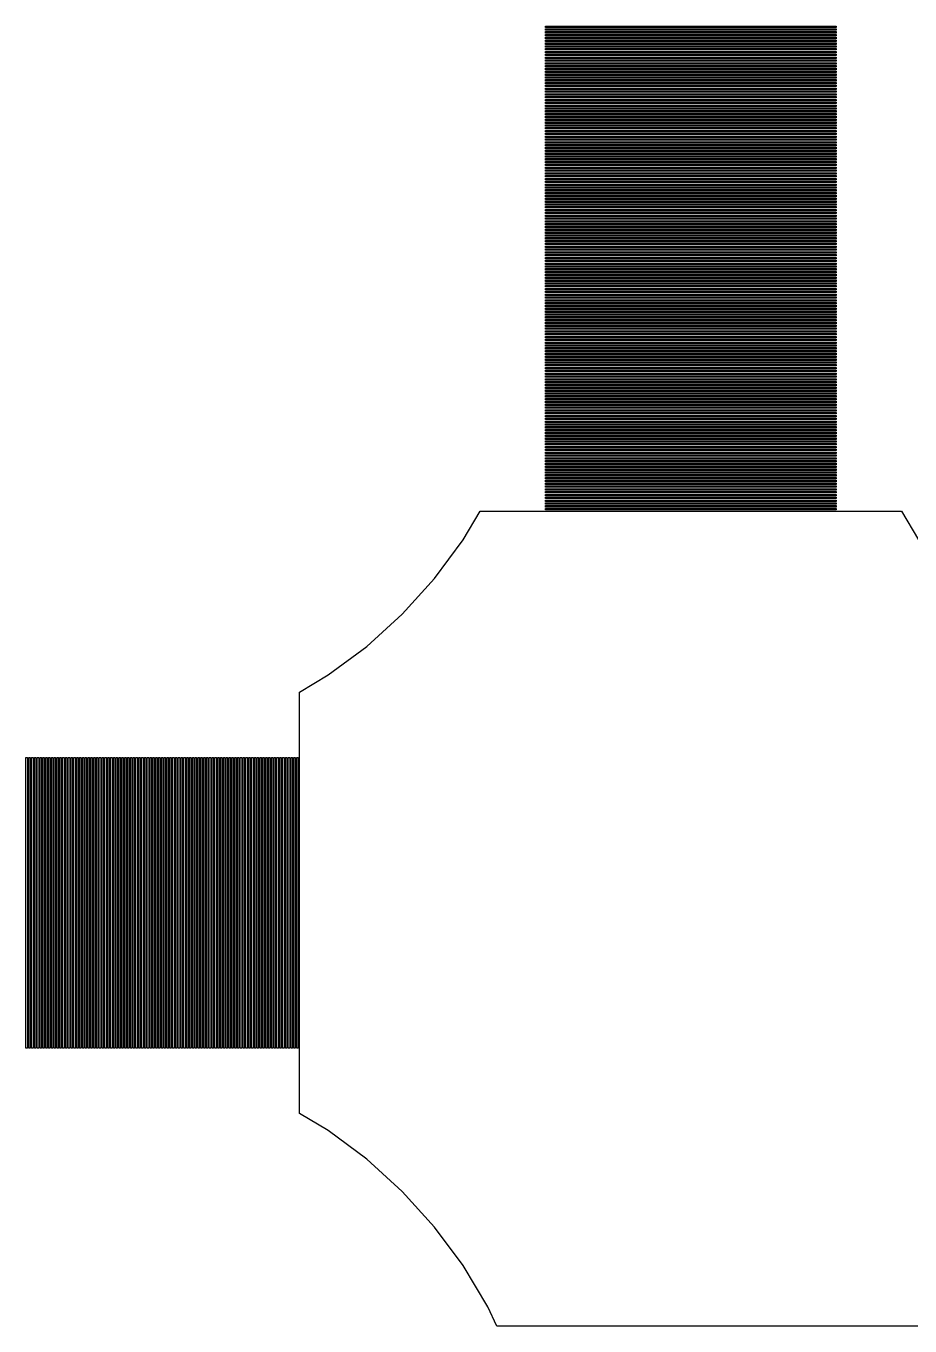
# Model space of a CAD drawing. Extents: x -10 to 91, y -24 to 82.
# Drawn here: x 34.28 to 40.55, y 28 to 37.22 of the extents above; entities that cross this region are included whole.
import ezdxf

# ---------------------------------------------------------------- set-up
doc = ezdxf.new("R2010")
doc.units = 0

msp = doc.modelspace()

# ---------------------------------------------------------------- linework, layer by layer
for p, q in [((37.97, 37.205), (37.97, 37.215)), ((37.97, 37.215), (40.03, 37.215)), ((40.03, 37.205), (37.97, 37.205)), ((37.97, 37.185), (37.97, 37.195)), ((37.97, 37.195), (40.03, 37.195)), ((40.03, 37.185), (37.97, 37.185)), ((37.97, 37.165), (37.97, 37.175)), ((37.97, 37.175), (40.03, 37.175)), ((40.03, 37.165), (37.97, 37.165)), ((37.97, 37.145), (37.97, 37.155)), ((37.97, 37.155), (40.03, 37.155)), ((40.03, 37.145), (37.97, 37.145)), ((40.03, 37.215), (40.03, 37.205)), ((40.03, 37.195), (40.03, 37.185)), ((40.03, 37.175), (40.03, 37.165)), ((40.03, 37.155), (40.03, 37.145)), ((37.97, 37.125), (37.97, 37.135)), ((37.97, 37.135), (40.03, 37.135)), ((40.03, 37.125), (37.97, 37.125)), ((37.97, 37.105), (37.97, 37.115)), ((37.97, 37.115), (40.03, 37.115)), ((40.03, 37.105), (37.97, 37.105)), ((37.97, 37.085), (37.97, 37.095)), ((37.97, 37.095), (40.03, 37.095)), ((40.03, 37.085), (37.97, 37.085)), ((37.97, 37.065), (37.97, 37.075)), ((37.97, 37.075), (40.03, 37.075)), ((40.03, 37.065), (37.97, 37.065)), ((37.97, 37.045), (37.97, 37.055)), ((37.97, 37.055), (40.03, 37.055)), ((40.03, 37.045), (37.97, 37.045)), ((40.03, 37.135), (40.03, 37.125)), ((40.03, 37.115), (40.03, 37.105)), ((40.03, 37.095), (40.03, 37.085)), ((40.03, 37.075), (40.03, 37.065)), ((40.03, 37.055), (40.03, 37.045)), ((37.97, 37.025), (37.97, 37.035)), ((37.97, 37.035), (40.03, 37.035)), ((40.03, 37.025), (37.97, 37.025)), ((37.97, 37.005), (37.97, 37.015)), ((37.97, 37.015), (40.03, 37.015)), ((40.03, 37.005), (37.97, 37.005)), ((37.97, 36.985), (37.97, 36.995)), ((37.97, 36.995), (40.03, 36.995)), ((40.03, 36.985), (37.97, 36.985)), ((37.97, 36.965), (37.97, 36.975)), ((37.97, 36.975), (40.03, 36.975)), ((40.03, 36.965), (37.97, 36.965)), ((37.97, 36.945), (37.97, 36.955)), ((37.97, 36.955), (40.03, 36.955)), ((40.03, 37.035), (40.03, 37.025)), ((40.03, 37.015), (40.03, 37.005)), ((40.03, 36.995), (40.03, 36.985)), ((40.03, 36.975), (40.03, 36.965)), ((40.03, 36.955), (40.03, 36.945)), ((40.03, 36.945), (37.97, 36.945)), ((37.97, 36.925), (37.97, 36.935)), ((37.97, 36.935), (40.03, 36.935)), ((40.03, 36.925), (37.97, 36.925)), ((37.97, 36.905), (37.97, 36.915)), ((37.97, 36.915), (40.03, 36.915)), ((40.03, 36.905), (37.97, 36.905)), ((37.97, 36.885), (37.97, 36.895)), ((37.97, 36.895), (40.03, 36.895)), ((40.03, 36.885), (37.97, 36.885)), ((37.97, 36.865), (37.97, 36.875)), ((37.97, 36.875), (40.03, 36.875)), ((40.03, 36.865), (37.97, 36.865)), ((40.03, 36.935), (40.03, 36.925)), ((40.03, 36.915), (40.03, 36.905)), ((40.03, 36.895), (40.03, 36.885)), ((40.03, 36.875), (40.03, 36.865)), ((37.97, 36.845), (37.97, 36.855)), ((37.97, 36.855), (40.03, 36.855)), ((40.03, 36.845), (37.97, 36.845)), ((37.97, 36.825), (37.97, 36.835)), ((37.97, 36.835), (40.03, 36.835)), ((40.03, 36.825), (37.97, 36.825)), ((37.97, 36.805), (37.97, 36.815)), ((37.97, 36.815), (40.03, 36.815)), ((40.03, 36.805), (37.97, 36.805)), ((37.97, 36.785), (37.97, 36.795)), ((37.97, 36.795), (40.03, 36.795)), ((40.03, 36.785), (37.97, 36.785)), ((37.97, 36.765), (37.97, 36.775)), ((37.97, 36.775), (40.03, 36.775)), ((40.03, 36.855), (40.03, 36.845)), ((40.03, 36.835), (40.03, 36.825)), ((40.03, 36.815), (40.03, 36.805)), ((40.03, 36.795), (40.03, 36.785)), ((40.03, 36.775), (40.03, 36.765)), ((40.03, 36.765), (37.97, 36.765)), ((37.97, 36.745), (37.97, 36.755)), ((37.97, 36.755), (40.03, 36.755)), ((40.03, 36.745), (37.97, 36.745)), ((37.97, 36.725), (37.97, 36.735)), ((37.97, 36.735), (40.03, 36.735)), ((40.03, 36.725), (37.97, 36.725)), ((37.97, 36.705), (37.97, 36.715)), ((37.97, 36.715), (40.03, 36.715)), ((40.03, 36.705), (37.97, 36.705)), ((37.97, 36.685), (37.97, 36.695)), ((37.97, 36.695), (40.03, 36.695)), ((40.03, 36.685), (37.97, 36.685)), ((40.03, 36.755), (40.03, 36.745)), ((40.03, 36.735), (40.03, 36.725)), ((40.03, 36.715), (40.03, 36.705)), ((40.03, 36.695), (40.03, 36.685)), ((37.97, 36.665), (37.97, 36.675)), ((37.97, 36.675), (40.03, 36.675)), ((40.03, 36.665), (37.97, 36.665)), ((37.97, 36.645), (37.97, 36.655)), ((37.97, 36.655), (40.03, 36.655)), ((40.03, 36.645), (37.97, 36.645)), ((37.97, 36.625), (37.97, 36.635)), ((37.97, 36.635), (40.03, 36.635)), ((40.03, 36.625), (37.97, 36.625)), ((37.97, 36.605), (37.97, 36.615)), ((37.97, 36.615), (40.03, 36.615)), ((40.03, 36.605), (37.97, 36.605)), ((37.97, 36.585), (37.97, 36.595)), ((37.97, 36.595), (40.03, 36.595)), ((40.03, 36.585), (37.97, 36.585)), ((40.03, 36.675), (40.03, 36.665)), ((40.03, 36.655), (40.03, 36.645)), ((40.03, 36.635), (40.03, 36.625)), ((40.03, 36.615), (40.03, 36.605)), ((40.03, 36.595), (40.03, 36.585)), ((37.97, 36.565), (37.97, 36.575)), ((37.97, 36.575), (40.03, 36.575)), ((40.03, 36.565), (37.97, 36.565)), ((37.97, 36.545), (37.97, 36.555)), ((37.97, 36.555), (40.03, 36.555)), ((40.03, 36.545), (37.97, 36.545)), ((37.97, 36.525), (37.97, 36.535)), ((37.97, 36.535), (40.03, 36.535)), ((40.03, 36.525), (37.97, 36.525)), ((37.97, 36.505), (37.97, 36.515)), ((37.97, 36.515), (40.03, 36.515)), ((40.03, 36.505), (37.97, 36.505)), ((37.97, 36.485), (37.97, 36.495)), ((37.97, 36.495), (40.03, 36.495)), ((40.03, 36.575), (40.03, 36.565)), ((40.03, 36.555), (40.03, 36.545)), ((40.03, 36.535), (40.03, 36.525)), ((40.03, 36.515), (40.03, 36.505)), ((40.03, 36.495), (40.03, 36.485)), ((40.03, 36.485), (37.97, 36.485)), ((37.97, 36.465), (37.97, 36.475)), ((37.97, 36.475), (40.03, 36.475)), ((40.03, 36.465), (37.97, 36.465)), ((37.97, 36.445), (37.97, 36.455)), ((37.97, 36.455), (40.03, 36.455)), ((40.03, 36.445), (37.97, 36.445)), ((37.97, 36.425), (37.97, 36.435)), ((37.97, 36.435), (40.03, 36.435)), ((40.03, 36.425), (37.97, 36.425)), ((37.97, 36.405), (37.97, 36.415)), ((37.97, 36.415), (40.03, 36.415)), ((40.03, 36.405), (37.97, 36.405)), ((40.03, 36.475), (40.03, 36.465)), ((40.03, 36.455), (40.03, 36.445)), ((40.03, 36.435), (40.03, 36.425)), ((40.03, 36.415), (40.03, 36.405)), ((37.97, 36.385), (37.97, 36.395)), ((37.97, 36.395), (40.03, 36.395)), ((40.03, 36.385), (37.97, 36.385)), ((37.97, 36.365), (37.97, 36.375)), ((37.97, 36.375), (40.03, 36.375)), ((40.03, 36.365), (37.97, 36.365)), ((37.97, 36.345), (37.97, 36.355)), ((37.97, 36.355), (40.03, 36.355)), ((40.03, 36.345), (37.97, 36.345)), ((37.97, 36.325), (37.97, 36.335)), ((37.97, 36.335), (40.03, 36.335)), ((40.03, 36.325), (37.97, 36.325)), ((37.97, 36.305), (37.97, 36.315)), ((37.97, 36.315), (40.03, 36.315)), ((40.03, 36.395), (40.03, 36.385)), ((40.03, 36.375), (40.03, 36.365)), ((40.03, 36.355), (40.03, 36.345)), ((40.03, 36.335), (40.03, 36.325)), ((40.03, 36.315), (40.03, 36.305)), ((40.03, 36.305), (37.97, 36.305)), ((37.97, 36.285), (37.97, 36.295)), ((37.97, 36.295), (40.03, 36.295)), ((40.03, 36.285), (37.97, 36.285)), ((37.97, 36.265), (37.97, 36.275)), ((37.97, 36.275), (40.03, 36.275)), ((40.03, 36.265), (37.97, 36.265)), ((37.97, 36.245), (37.97, 36.255)), ((37.97, 36.255), (40.03, 36.255)), ((40.03, 36.245), (37.97, 36.245)), ((37.97, 36.225), (37.97, 36.235)), ((37.97, 36.235), (40.03, 36.235)), ((40.03, 36.225), (37.97, 36.225)), ((37.97, 36.205), (37.97, 36.215)), ((37.97, 36.215), (40.03, 36.215)), ((40.03, 36.295), (40.03, 36.285)), ((40.03, 36.275), (40.03, 36.265)), ((40.03, 36.255), (40.03, 36.245)), ((40.03, 36.235), (40.03, 36.225)), ((40.03, 36.215), (40.03, 36.205)), ((40.03, 36.205), (37.97, 36.205)), ((37.97, 36.185), (37.97, 36.195)), ((37.97, 36.195), (40.03, 36.195)), ((40.03, 36.185), (37.97, 36.185)), ((37.97, 36.165), (37.97, 36.175)), ((37.97, 36.175), (40.03, 36.175)), ((40.03, 36.165), (37.97, 36.165)), ((37.97, 36.145), (37.97, 36.155)), ((37.97, 36.155), (40.03, 36.155)), ((40.03, 36.145), (37.97, 36.145)), ((37.97, 36.125), (37.97, 36.135)), ((37.97, 36.135), (40.03, 36.135)), ((40.03, 36.125), (37.97, 36.125)), ((40.03, 36.195), (40.03, 36.185)), ((40.03, 36.175), (40.03, 36.165)), ((40.03, 36.155), (40.03, 36.145)), ((40.03, 36.135), (40.03, 36.125)), ((37.97, 36.105), (37.97, 36.115)), ((37.97, 36.115), (40.03, 36.115)), ((40.03, 36.105), (37.97, 36.105)), ((37.97, 36.085), (37.97, 36.095)), ((37.97, 36.095), (40.03, 36.095)), ((40.03, 36.085), (37.97, 36.085)), ((37.97, 36.065), (37.97, 36.075)), ((37.97, 36.075), (40.03, 36.075)), ((40.03, 36.065), (37.97, 36.065)), ((37.97, 36.045), (37.97, 36.055)), ((37.97, 36.055), (40.03, 36.055)), ((40.03, 36.045), (37.97, 36.045)), ((37.97, 36.025), (37.97, 36.035)), ((37.97, 36.035), (40.03, 36.035)), ((40.03, 36.115), (40.03, 36.105)), ((40.03, 36.095), (40.03, 36.085)), ((40.03, 36.075), (40.03, 36.065)), ((40.03, 36.055), (40.03, 36.045)), ((40.03, 36.035), (40.03, 36.025)), ((40.03, 36.025), (37.97, 36.025)), ((37.97, 36.005), (37.97, 36.015)), ((37.97, 36.015), (40.03, 36.015)), ((40.03, 36.005), (37.97, 36.005)), ((37.97, 35.985), (37.97, 35.995)), ((37.97, 35.995), (40.03, 35.995)), ((40.03, 35.985), (37.97, 35.985)), ((37.97, 35.965), (37.97, 35.975)), ((37.97, 35.975), (40.03, 35.975)), ((40.03, 35.965), (37.97, 35.965)), ((37.97, 35.945), (37.97, 35.955)), ((37.97, 35.955), (40.03, 35.955)), ((40.03, 35.945), (37.97, 35.945)), ((40.03, 36.015), (40.03, 36.005)), ((40.03, 35.995), (40.03, 35.985)), ((40.03, 35.975), (40.03, 35.965)), ((40.03, 35.955), (40.03, 35.945)), ((37.97, 35.925), (37.97, 35.935)), ((37.97, 35.935), (40.03, 35.935)), ((40.03, 35.925), (37.97, 35.925)), ((37.97, 35.905), (37.97, 35.915)), ((37.97, 35.915), (40.03, 35.915)), ((40.03, 35.905), (37.97, 35.905)), ((37.97, 35.885), (37.97, 35.895)), ((37.97, 35.895), (40.03, 35.895)), ((40.03, 35.885), (37.97, 35.885)), ((37.97, 35.865), (37.97, 35.875)), ((37.97, 35.875), (40.03, 35.875)), ((40.03, 35.865), (37.97, 35.865)), ((37.97, 35.845), (37.97, 35.855)), ((37.97, 35.855), (40.03, 35.855)), ((40.03, 35.935), (40.03, 35.925)), ((40.03, 35.915), (40.03, 35.905)), ((40.03, 35.895), (40.03, 35.885)), ((40.03, 35.875), (40.03, 35.865)), ((40.03, 35.855), (40.03, 35.845)), ((40.03, 35.845), (37.97, 35.845)), ((37.97, 35.825), (37.97, 35.835)), ((37.97, 35.835), (40.03, 35.835)), ((40.03, 35.825), (37.97, 35.825)), ((37.97, 35.805), (37.97, 35.815)), ((37.97, 35.815), (40.03, 35.815)), ((40.03, 35.805), (37.97, 35.805)), ((37.97, 35.785), (37.97, 35.795)), ((37.97, 35.795), (40.03, 35.795)), ((40.03, 35.785), (37.97, 35.785)), ((37.97, 35.765), (37.97, 35.775)), ((37.97, 35.775), (40.03, 35.775)), ((40.03, 35.765), (37.97, 35.765)), ((37.97, 35.745), (37.97, 35.755)), ((37.97, 35.755), (40.03, 35.755)), ((40.03, 35.835), (40.03, 35.825)), ((40.03, 35.815), (40.03, 35.805)), ((40.03, 35.795), (40.03, 35.785)), ((40.03, 35.775), (40.03, 35.765)), ((40.03, 35.755), (40.03, 35.745)), ((40.03, 35.745), (37.97, 35.745)), ((37.97, 35.725), (37.97, 35.735)), ((37.97, 35.735), (40.03, 35.735)), ((40.03, 35.725), (37.97, 35.725)), ((37.97, 35.705), (37.97, 35.715)), ((37.97, 35.715), (40.03, 35.715)), ((40.03, 35.705), (37.97, 35.705)), ((37.97, 35.685), (37.97, 35.695)), ((37.97, 35.695), (40.03, 35.695)), ((40.03, 35.685), (37.97, 35.685)), ((37.97, 35.665), (37.97, 35.675)), ((37.97, 35.675), (40.03, 35.675)), ((40.03, 35.665), (37.97, 35.665)), ((40.03, 35.735), (40.03, 35.725)), ((40.03, 35.715), (40.03, 35.705)), ((40.03, 35.695), (40.03, 35.685)), ((40.03, 35.675), (40.03, 35.665)), ((37.97, 35.645), (37.97, 35.655)), ((37.97, 35.655), (40.03, 35.655)), ((40.03, 35.645), (37.97, 35.645)), ((37.97, 35.625), (37.97, 35.635)), ((37.97, 35.635), (40.03, 35.635)), ((40.03, 35.625), (37.97, 35.625)), ((37.97, 35.605), (37.97, 35.615)), ((37.97, 35.615), (40.03, 35.615)), ((40.03, 35.605), (37.97, 35.605)), ((37.97, 35.585), (37.97, 35.595)), ((37.97, 35.595), (40.03, 35.595)), ((40.03, 35.585), (37.97, 35.585)), ((37.97, 35.565), (37.97, 35.575)), ((37.97, 35.575), (40.03, 35.575)), ((40.03, 35.655), (40.03, 35.645)), ((40.03, 35.635), (40.03, 35.625)), ((40.03, 35.615), (40.03, 35.605)), ((40.03, 35.595), (40.03, 35.585)), ((40.03, 35.575), (40.03, 35.565)), ((40.03, 35.565), (37.97, 35.565)), ((37.97, 35.545), (37.97, 35.555)), ((37.97, 35.555), (40.03, 35.555)), ((40.03, 35.545), (37.97, 35.545)), ((37.97, 35.525), (37.97, 35.535)), ((37.97, 35.535), (40.03, 35.535)), ((40.03, 35.525), (37.97, 35.525)), ((37.97, 35.505), (37.97, 35.515)), ((37.97, 35.515), (40.03, 35.515)), ((40.03, 35.505), (37.97, 35.505)), ((37.97, 35.485), (37.97, 35.495)), ((37.97, 35.495), (40.03, 35.495)), ((40.03, 35.485), (37.97, 35.485)), ((40.03, 35.555), (40.03, 35.545)), ((40.03, 35.535), (40.03, 35.525)), ((40.03, 35.515), (40.03, 35.505)), ((40.03, 35.495), (40.03, 35.485)), ((37.97, 35.465), (37.97, 35.475)), ((37.97, 35.475), (40.03, 35.475)), ((40.03, 35.465), (37.97, 35.465)), ((37.97, 35.445), (37.97, 35.455)), ((37.97, 35.455), (40.03, 35.455)), ((40.03, 35.445), (37.97, 35.445)), ((37.97, 35.425), (37.97, 35.435)), ((37.97, 35.435), (40.03, 35.435)), ((40.03, 35.425), (37.97, 35.425)), ((37.97, 35.405), (37.97, 35.415)), ((37.97, 35.415), (40.03, 35.415)), ((40.03, 35.405), (37.97, 35.405)), ((37.97, 35.385), (37.97, 35.395)), ((37.97, 35.395), (40.03, 35.395)), ((40.03, 35.475), (40.03, 35.465)), ((40.03, 35.455), (40.03, 35.445)), ((40.03, 35.435), (40.03, 35.425)), ((40.03, 35.415), (40.03, 35.405)), ((40.03, 35.395), (40.03, 35.385)), ((40.03, 35.385), (37.97, 35.385)), ((37.97, 35.365), (37.97, 35.375)), ((37.97, 35.375), (40.03, 35.375)), ((40.03, 35.365), (37.97, 35.365)), ((37.97, 35.345), (37.97, 35.355)), ((37.97, 35.355), (40.03, 35.355)), ((40.03, 35.345), (37.97, 35.345)), ((37.97, 35.325), (37.97, 35.335)), ((37.97, 35.335), (40.03, 35.335)), ((40.03, 35.325), (37.97, 35.325)), ((37.97, 35.305), (37.97, 35.315)), ((37.97, 35.315), (40.03, 35.315)), ((40.03, 35.305), (37.97, 35.305)), ((37.97, 35.285), (37.97, 35.295)), ((37.97, 35.295), (40.03, 35.295)), ((40.03, 35.375), (40.03, 35.365)), ((40.03, 35.355), (40.03, 35.345)), ((40.03, 35.335), (40.03, 35.325)), ((40.03, 35.315), (40.03, 35.305)), ((40.03, 35.295), (40.03, 35.285)), ((40.03, 35.285), (37.97, 35.285)), ((37.97, 35.265), (37.97, 35.275)), ((37.97, 35.275), (40.03, 35.275)), ((40.03, 35.265), (37.97, 35.265)), ((37.97, 35.245), (37.97, 35.255)), ((37.97, 35.255), (40.03, 35.255)), ((40.03, 35.245), (37.97, 35.245)), ((37.97, 35.225), (37.97, 35.235)), ((37.97, 35.235), (40.03, 35.235)), ((40.03, 35.225), (37.97, 35.225)), ((37.97, 35.205), (37.97, 35.215)), ((37.97, 35.215), (40.03, 35.215)), ((40.03, 35.205), (37.97, 35.205)), ((40.03, 35.275), (40.03, 35.265)), ((40.03, 35.255), (40.03, 35.245)), ((40.03, 35.235), (40.03, 35.225)), ((40.03, 35.215), (40.03, 35.205)), ((37.97, 35.185), (37.97, 35.195)), ((37.97, 35.195), (40.03, 35.195)), ((40.03, 35.185), (37.97, 35.185)), ((37.97, 35.165), (37.97, 35.175)), ((37.97, 35.175), (40.03, 35.175)), ((40.03, 35.165), (37.97, 35.165)), ((37.97, 35.145), (37.97, 35.155)), ((37.97, 35.155), (40.03, 35.155)), ((40.03, 35.145), (37.97, 35.145)), ((37.97, 35.125), (37.97, 35.135)), ((37.97, 35.135), (40.03, 35.135)), ((40.03, 35.125), (37.97, 35.125)), ((37.97, 35.105), (37.97, 35.115)), ((37.97, 35.115), (40.03, 35.115)), ((40.03, 35.195), (40.03, 35.185)), ((40.03, 35.175), (40.03, 35.165)), ((40.03, 35.155), (40.03, 35.145)), ((40.03, 35.135), (40.03, 35.125)), ((40.03, 35.115), (40.03, 35.105)), ((40.03, 35.105), (37.97, 35.105)), ((37.97, 35.085), (37.97, 35.095)), ((37.97, 35.095), (40.03, 35.095)), ((40.03, 35.085), (37.97, 35.085)), ((37.97, 35.065), (37.97, 35.075)), ((37.97, 35.075), (40.03, 35.075)), ((40.03, 35.065), (37.97, 35.065)), ((37.97, 35.045), (37.97, 35.055)), ((37.97, 35.055), (40.03, 35.055)), ((40.03, 35.045), (37.97, 35.045)), ((37.97, 35.025), (37.97, 35.035)), ((37.97, 35.035), (40.03, 35.035)), ((40.03, 35.025), (37.97, 35.025)), ((40.03, 35.095), (40.03, 35.085)), ((40.03, 35.075), (40.03, 35.065)), ((40.03, 35.055), (40.03, 35.045)), ((40.03, 35.035), (40.03, 35.025)), ((37.97, 35.005), (37.97, 35.015)), ((37.97, 35.015), (40.03, 35.015)), ((40.03, 35.005), (37.97, 35.005)), ((37.97, 34.985), (37.97, 34.995)), ((37.97, 34.995), (40.03, 34.995)), ((40.03, 34.985), (37.97, 34.985)), ((37.97, 34.965), (37.97, 34.975)), ((37.97, 34.975), (40.03, 34.975)), ((40.03, 34.965), (37.97, 34.965)), ((37.97, 34.945), (37.97, 34.955)), ((37.97, 34.955), (40.03, 34.955)), ((40.03, 34.945), (37.97, 34.945)), ((37.97, 34.925), (37.97, 34.935)), ((37.97, 34.935), (40.03, 34.935)), ((40.03, 34.925), (37.97, 34.925)), ((40.03, 35.015), (40.03, 35.005)), ((40.03, 34.995), (40.03, 34.985)), ((40.03, 34.975), (40.03, 34.965)), ((40.03, 34.955), (40.03, 34.945)), ((40.03, 34.935), (40.03, 34.925)), ((37.97, 34.905), (37.97, 34.915)), ((37.97, 34.915), (40.03, 34.915)), ((40.03, 34.905), (37.97, 34.905)), ((37.97, 34.885), (37.97, 34.895)), ((37.97, 34.895), (40.03, 34.895)), ((40.03, 34.885), (37.97, 34.885)), ((37.97, 34.865), (37.97, 34.875)), ((37.97, 34.875), (40.03, 34.875)), ((40.03, 34.865), (37.97, 34.865)), ((37.97, 34.845), (37.97, 34.855)), ((37.97, 34.855), (40.03, 34.855)), ((40.03, 34.845), (37.97, 34.845)), ((37.97, 34.825), (37.97, 34.835)), ((37.97, 34.835), (40.03, 34.835)), ((40.03, 34.915), (40.03, 34.905)), ((40.03, 34.895), (40.03, 34.885)), ((40.03, 34.875), (40.03, 34.865)), ((40.03, 34.855), (40.03, 34.845)), ((40.03, 34.835), (40.03, 34.825)), ((40.03, 34.825), (37.97, 34.825)), ((37.97, 34.805), (37.97, 34.815)), ((37.97, 34.815), (40.03, 34.815)), ((40.03, 34.805), (37.97, 34.805)), ((37.97, 34.785), (37.97, 34.795)), ((37.97, 34.795), (40.03, 34.795)), ((40.03, 34.785), (37.97, 34.785)), ((37.97, 34.765), (37.97, 34.775)), ((37.97, 34.775), (40.03, 34.775)), ((40.03, 34.765), (37.97, 34.765)), ((37.97, 34.745), (37.97, 34.755)), ((37.97, 34.755), (40.03, 34.755)), ((40.03, 34.745), (37.97, 34.745)), ((40.03, 34.815), (40.03, 34.805)), ((40.03, 34.795), (40.03, 34.785)), ((40.03, 34.775), (40.03, 34.765)), ((40.03, 34.755), (40.03, 34.745)), ((37.97, 34.725), (37.97, 34.735)), ((37.97, 34.735), (40.03, 34.735)), ((40.03, 34.725), (37.97, 34.725)), ((37.97, 34.705), (37.97, 34.715)), ((37.97, 34.715), (40.03, 34.715)), ((40.03, 34.705), (37.97, 34.705)), ((37.97, 34.685), (37.97, 34.695)), ((37.97, 34.695), (40.03, 34.695)), ((40.03, 34.685), (37.97, 34.685)), ((37.97, 34.665), (37.97, 34.675)), ((37.97, 34.675), (40.03, 34.675)), ((40.03, 34.665), (37.97, 34.665)), ((37.97, 34.645), (37.97, 34.655)), ((37.97, 34.655), (40.03, 34.655)), ((40.03, 34.735), (40.03, 34.725)), ((40.03, 34.715), (40.03, 34.705)), ((40.03, 34.695), (40.03, 34.685)), ((40.03, 34.675), (40.03, 34.665)), ((40.03, 34.655), (40.03, 34.645)), ((40.03, 34.645), (37.97, 34.645)), ((37.97, 34.625), (37.97, 34.635)), ((37.97, 34.635), (40.03, 34.635)), ((40.03, 34.625), (37.97, 34.625)), ((37.97, 34.605), (37.97, 34.615)), ((37.97, 34.615), (40.03, 34.615)), ((40.03, 34.605), (37.97, 34.605)), ((37.97, 34.585), (37.97, 34.595)), ((37.97, 34.595), (40.03, 34.595)), ((40.03, 34.585), (37.97, 34.585)), ((37.97, 34.565), (37.97, 34.575)), ((37.97, 34.575), (40.03, 34.575)), ((40.03, 34.565), (37.97, 34.565)), ((40.03, 34.635), (40.03, 34.625)), ((40.03, 34.615), (40.03, 34.605)), ((40.03, 34.595), (40.03, 34.585)), ((40.03, 34.575), (40.03, 34.565)), ((37.97, 34.545), (37.97, 34.555)), ((37.97, 34.555), (40.03, 34.555)), ((40.03, 34.545), (37.97, 34.545)), ((37.97, 34.525), (37.97, 34.535)), ((37.97, 34.535), (40.03, 34.535)), ((40.03, 34.525), (37.97, 34.525)), ((37.97, 34.505), (37.97, 34.515)), ((37.97, 34.515), (40.03, 34.515)), ((40.03, 34.505), (37.97, 34.505)), ((37.97, 34.485), (37.97, 34.495)), ((37.97, 34.495), (40.03, 34.495)), ((40.03, 34.485), (37.97, 34.485)), ((37.97, 34.465), (37.97, 34.475)), ((37.97, 34.475), (40.03, 34.475)), ((40.03, 34.465), (37.97, 34.465)), ((40.03, 34.555), (40.03, 34.545)), ((40.03, 34.535), (40.03, 34.525)), ((40.03, 34.515), (40.03, 34.505)), ((40.03, 34.495), (40.03, 34.485)), ((40.03, 34.475), (40.03, 34.465)), ((37.97, 34.445), (37.97, 34.455)), ((37.97, 34.455), (40.03, 34.455)), ((40.03, 34.445), (37.97, 34.445)), ((37.97, 34.425), (37.97, 34.435)), ((37.97, 34.435), (40.03, 34.435)), ((40.03, 34.425), (37.97, 34.425)), ((37.97, 34.405), (37.97, 34.415)), ((37.97, 34.415), (40.03, 34.415)), ((40.03, 34.405), (37.97, 34.405)), ((37.97, 34.385), (37.97, 34.395)), ((37.97, 34.395), (40.03, 34.395)), ((40.03, 34.385), (37.97, 34.385)), ((37.97, 34.365), (37.97, 34.375)), ((37.97, 34.375), (40.03, 34.375)), ((40.03, 34.455), (40.03, 34.445)), ((40.03, 34.435), (40.03, 34.425)), ((40.03, 34.415), (40.03, 34.405)), ((40.03, 34.395), (40.03, 34.385)), ((40.03, 34.375), (40.03, 34.365)), ((40.03, 34.365), (37.97, 34.365)), ((37.97, 34.345), (37.97, 34.355)), ((37.97, 34.355), (40.03, 34.355)), ((40.03, 34.345), (37.97, 34.345)), ((37.97, 34.325), (37.97, 34.335)), ((37.97, 34.335), (40.03, 34.335)), ((40.03, 34.325), (37.97, 34.325)), ((37.97, 34.305), (37.97, 34.315)), ((37.97, 34.315), (40.03, 34.315)), ((40.03, 34.305), (37.97, 34.305)), ((37.97, 34.285), (37.97, 34.295)), ((37.97, 34.295), (40.03, 34.295)), ((40.03, 34.285), (37.97, 34.285)), ((40.03, 34.355), (40.03, 34.345)), ((40.03, 34.335), (40.03, 34.325)), ((40.03, 34.315), (40.03, 34.305)), ((40.03, 34.295), (40.03, 34.285)), ((37.97, 34.265), (37.97, 34.275)), ((37.97, 34.275), (40.03, 34.275)), ((40.03, 34.265), (37.97, 34.265)), ((37.97, 34.245), (37.97, 34.255)), ((37.97, 34.255), (40.03, 34.255)), ((40.03, 34.245), (37.97, 34.245)), ((37.97, 34.225), (37.97, 34.235)), ((37.97, 34.235), (40.03, 34.235)), ((40.03, 34.225), (37.97, 34.225)), ((37.97, 34.205), (37.97, 34.215)), ((37.97, 34.215), (40.03, 34.215)), ((40.03, 34.205), (37.97, 34.205)), ((37.97, 34.185), (37.97, 34.195)), ((37.97, 34.195), (40.03, 34.195)), ((40.03, 34.275), (40.03, 34.265)), ((40.03, 34.255), (40.03, 34.245)), ((40.03, 34.235), (40.03, 34.225)), ((40.03, 34.215), (40.03, 34.205)), ((40.03, 34.195), (40.03, 34.185)), ((40.03, 34.185), (37.97, 34.185)), ((37.97, 34.165), (37.97, 34.175)), ((37.97, 34.175), (40.03, 34.175)), ((40.03, 34.165), (37.97, 34.165)), ((37.97, 34.145), (37.97, 34.155)), ((37.97, 34.155), (40.03, 34.155)), ((40.03, 34.145), (37.97, 34.145)), ((37.97, 34.125), (37.97, 34.135)), ((37.97, 34.135), (40.03, 34.135)), ((40.03, 34.125), (37.97, 34.125)), ((37.97, 34.105), (37.97, 34.115)), ((37.97, 34.115), (40.03, 34.115)), ((40.03, 34.105), (37.97, 34.105)), ((40.03, 34.175), (40.03, 34.165)), ((40.03, 34.155), (40.03, 34.145)), ((40.03, 34.135), (40.03, 34.125)), ((40.03, 34.115), (40.03, 34.105)), ((37.97, 34.085), (37.97, 34.095)), ((37.97, 34.095), (40.03, 34.095)), ((40.03, 34.085), (37.97, 34.085)), ((37.97, 34.065), (37.97, 34.075)), ((37.97, 34.075), (40.03, 34.075)), ((40.03, 34.065), (37.97, 34.065)), ((37.97, 34.045), (37.97, 34.055)), ((37.97, 34.055), (40.03, 34.055)), ((40.03, 34.045), (37.97, 34.045)), ((37.97, 34.025), (37.97, 34.035)), ((37.97, 34.035), (40.03, 34.035)), ((40.03, 34.025), (37.97, 34.025)), ((37.97, 34.005), (37.97, 34.015)), ((37.97, 34.015), (40.03, 34.015)), ((40.03, 34.005), (37.97, 34.005)), ((40.03, 34.095), (40.03, 34.085)), ((40.03, 34.075), (40.03, 34.065)), ((40.03, 34.055), (40.03, 34.045)), ((40.03, 34.035), (40.03, 34.025)), ((40.03, 34.015), (40.03, 34.005)), ((37.97, 33.985), (37.97, 33.995)), ((37.97, 33.995), (40.03, 33.995)), ((40.03, 33.985), (37.97, 33.985)), ((37.97, 33.965), (37.97, 33.975)), ((37.97, 33.975), (40.03, 33.975)), ((40.03, 33.965), (37.97, 33.965)), ((37.97, 33.945), (37.97, 33.955)), ((37.97, 33.955), (40.03, 33.955)), ((40.03, 33.945), (37.97, 33.945)), ((37.97, 33.925), (37.97, 33.935)), ((37.97, 33.935), (40.03, 33.935)), ((40.03, 33.925), (37.97, 33.925)), ((37.97, 33.905), (37.97, 33.915)), ((37.97, 33.915), (40.03, 33.915)), ((40.03, 33.995), (40.03, 33.985)), ((40.03, 33.975), (40.03, 33.965)), ((40.03, 33.955), (40.03, 33.945)), ((40.03, 33.935), (40.03, 33.925)), ((40.03, 33.915), (40.03, 33.905)), ((40.03, 33.905), (37.97, 33.905)), ((37.97, 33.885), (37.97, 33.895)), ((37.97, 33.895), (40.03, 33.895)), ((40.03, 33.885), (37.97, 33.885)), ((37.97, 33.865), (37.97, 33.875)), ((37.97, 33.875), (40.03, 33.875)), ((40.03, 33.865), (37.97, 33.865)), ((37.97, 33.845), (37.97, 33.855)), ((37.97, 33.855), (40.03, 33.855)), ((40.03, 33.845), (37.97, 33.845)), ((37.97, 33.825), (37.97, 33.835)), ((37.97, 33.835), (40.03, 33.835)), ((40.03, 33.825), (37.97, 33.825)), ((40.03, 33.895), (40.03, 33.885)), ((40.03, 33.875), (40.03, 33.865)), ((40.03, 33.855), (40.03, 33.845)), ((40.03, 33.835), (40.03, 33.825)), ((37.3852, 33.5722), (37.5068, 33.775)), ((37.5068, 33.775), (40.4932, 33.775)), ((37.97, 33.805), (37.97, 33.815)), ((37.97, 33.815), (40.03, 33.815)), ((40.03, 33.805), (37.97, 33.805)), ((37.97, 33.785), (37.97, 33.795)), ((37.97, 33.795), (40.03, 33.795)), ((40.03, 33.785), (37.97, 33.785)), ((40.03, 33.815), (40.03, 33.805)), ((40.03, 33.795), (40.03, 33.785)), ((40.4932, 33.775), (40.6148, 33.5722)), ((37.1824, 33.2987), (37.3852, 33.5722)), ((36.9537, 33.0463), (37.1824, 33.2987)), ((36.7014, 32.8177), (36.9537, 33.0463)), ((36.4278, 32.6148), (36.7014, 32.8177)), ((36.225, 32.4932), (36.4278, 32.6148)), ((36.225, 29.5068), (36.225, 32.4932)), ((34.285, 29.97), (34.285, 32.03)), ((34.285, 32.03), (34.295, 32.03)), ((34.295, 32.03), (34.295, 29.97)), ((34.305, 29.97), (34.305, 32.03)), ((34.305, 32.03), (34.315, 32.03)), ((34.315, 32.03), (34.315, 29.97)), ((34.325, 29.97), (34.325, 32.03)), ((34.325, 32.03), (34.335, 32.03)), ((34.335, 32.03), (34.335, 29.97)), ((34.345, 29.97), (34.345, 32.03)), ((34.345, 32.03), (34.355, 32.03)), ((34.355, 32.03), (34.355, 29.97)), ((34.365, 29.97), (34.365, 32.03)), ((34.365, 32.03), (34.375, 32.03)), ((34.375, 32.03), (34.375, 29.97)), ((34.385, 29.97), (34.385, 32.03)), ((34.385, 32.03), (34.395, 32.03)), ((34.395, 32.03), (34.395, 29.97)), ((34.405, 29.97), (34.405, 32.03)), ((34.405, 32.03), (34.415, 32.03)), ((34.415, 32.03), (34.415, 29.97)), ((34.425, 29.97), (34.425, 32.03)), ((34.425, 32.03), (34.435, 32.03)), ((34.435, 32.03), (34.435, 29.97)), ((34.445, 29.97), (34.445, 32.03)), ((34.445, 32.03), (34.455, 32.03)), ((34.455, 32.03), (34.455, 29.97)), ((34.465, 29.97), (34.465, 32.03)), ((34.465, 32.03), (34.475, 32.03)), ((34.475, 32.03), (34.475, 29.97)), ((34.485, 29.97), (34.485, 32.03)), ((34.485, 32.03), (34.495, 32.03)), ((34.495, 32.03), (34.495, 29.97)), ((34.505, 29.97), (34.505, 32.03)), ((34.505, 32.03), (34.515, 32.03)), ((34.515, 32.03), (34.515, 29.97)), ((34.525, 29.97), (34.525, 32.03)), ((34.525, 32.03), (34.535, 32.03)), ((34.535, 32.03), (34.535, 29.97)), ((34.545, 29.97), (34.545, 32.03)), ((34.545, 32.03), (34.555, 32.03)), ((34.555, 32.03), (34.555, 29.97)), ((34.565, 29.97), (34.565, 32.03)), ((34.565, 32.03), (34.575, 32.03)), ((34.575, 32.03), (34.575, 29.97)), ((34.585, 29.97), (34.585, 32.03)), ((34.585, 32.03), (34.595, 32.03)), ((34.595, 32.03), (34.595, 29.97)), ((34.605, 29.97), (34.605, 32.03)), ((34.605, 32.03), (34.615, 32.03)), ((34.615, 32.03), (34.615, 29.97)), ((34.625, 29.97), (34.625, 32.03)), ((34.625, 32.03), (34.635, 32.03)), ((34.635, 32.03), (34.635, 29.97)), ((34.645, 29.97), (34.645, 32.03)), ((34.645, 32.03), (34.655, 32.03)), ((34.655, 32.03), (34.655, 29.97)), ((34.665, 29.97), (34.665, 32.03)), ((34.665, 32.03), (34.675, 32.03)), ((34.675, 32.03), (34.675, 29.97)), ((34.685, 29.97), (34.685, 32.03)), ((34.685, 32.03), (34.695, 32.03)), ((34.695, 32.03), (34.695, 29.97)), ((34.705, 29.97), (34.705, 32.03)), ((34.705, 32.03), (34.715, 32.03)), ((34.715, 32.03), (34.715, 29.97)), ((34.725, 29.97), (34.725, 32.03)), ((34.725, 32.03), (34.735, 32.03)), ((34.735, 32.03), (34.735, 29.97)), ((34.745, 29.97), (34.745, 32.03)), ((34.745, 32.03), (34.755, 32.03)), ((34.755, 32.03), (34.755, 29.97)), ((34.765, 29.97), (34.765, 32.03)), ((34.765, 32.03), (34.775, 32.03)), ((34.775, 32.03), (34.775, 29.97)), ((34.785, 29.97), (34.785, 32.03)), ((34.785, 32.03), (34.795, 32.03)), ((34.795, 32.03), (34.795, 29.97)), ((34.805, 29.97), (34.805, 32.03)), ((34.805, 32.03), (34.815, 32.03)), ((34.815, 32.03), (34.815, 29.97)), ((34.825, 29.97), (34.825, 32.03)), ((34.825, 32.03), (34.835, 32.03)), ((34.835, 32.03), (34.835, 29.97)), ((34.845, 29.97), (34.845, 32.03)), ((34.845, 32.03), (34.855, 32.03)), ((34.855, 32.03), (34.855, 29.97)), ((34.865, 29.97), (34.865, 32.03)), ((34.865, 32.03), (34.875, 32.03)), ((34.875, 32.03), (34.875, 29.97)), ((34.885, 29.97), (34.885, 32.03)), ((34.885, 32.03), (34.895, 32.03)), ((34.895, 32.03), (34.895, 29.97)), ((34.905, 29.97), (34.905, 32.03)), ((34.905, 32.03), (34.915, 32.03)), ((34.915, 32.03), (34.915, 29.97)), ((34.925, 29.97), (34.925, 32.03)), ((34.925, 32.03), (34.935, 32.03)), ((34.935, 32.03), (34.935, 29.97)), ((34.945, 29.97), (34.945, 32.03)), ((34.945, 32.03), (34.955, 32.03)), ((34.955, 32.03), (34.955, 29.97)), ((34.965, 29.97), (34.965, 32.03)), ((34.965, 32.03), (34.975, 32.03)), ((34.975, 32.03), (34.975, 29.97)), ((34.985, 29.97), (34.985, 32.03)), ((34.985, 32.03), (34.995, 32.03)), ((34.995, 32.03), (34.995, 29.97)), ((35.005, 29.97), (35.005, 32.03)), ((35.005, 32.03), (35.015, 32.03)), ((35.015, 32.03), (35.015, 29.97)), ((35.025, 29.97), (35.025, 32.03)), ((35.025, 32.03), (35.035, 32.03)), ((35.035, 32.03), (35.035, 29.97)), ((35.045, 29.97), (35.045, 32.03)), ((35.045, 32.03), (35.055, 32.03)), ((35.055, 32.03), (35.055, 29.97)), ((35.065, 29.97), (35.065, 32.03)), ((35.065, 32.03), (35.075, 32.03)), ((35.075, 32.03), (35.075, 29.97)), ((35.085, 29.97), (35.085, 32.03)), ((35.085, 32.03), (35.095, 32.03)), ((35.095, 32.03), (35.095, 29.97)), ((35.105, 29.97), (35.105, 32.03)), ((35.105, 32.03), (35.115, 32.03)), ((35.115, 32.03), (35.115, 29.97)), ((35.125, 29.97), (35.125, 32.03)), ((35.125, 32.03), (35.135, 32.03)), ((35.135, 32.03), (35.135, 29.97)), ((35.145, 29.97), (35.145, 32.03)), ((35.145, 32.03), (35.155, 32.03)), ((35.155, 32.03), (35.155, 29.97)), ((35.165, 29.97), (35.165, 32.03)), ((35.165, 32.03), (35.175, 32.03)), ((35.175, 32.03), (35.175, 29.97)), ((35.185, 29.97), (35.185, 32.03)), ((35.185, 32.03), (35.195, 32.03)), ((35.195, 32.03), (35.195, 29.97)), ((35.205, 29.97), (35.205, 32.03)), ((35.205, 32.03), (35.215, 32.03)), ((35.215, 32.03), (35.215, 29.97)), ((35.225, 29.97), (35.225, 32.03)), ((35.225, 32.03), (35.235, 32.03)), ((35.235, 32.03), (35.235, 29.97)), ((35.245, 29.97), (35.245, 32.03)), ((35.245, 32.03), (35.255, 32.03)), ((35.255, 32.03), (35.255, 29.97)), ((35.265, 29.97), (35.265, 32.03)), ((35.265, 32.03), (35.275, 32.03)), ((35.275, 32.03), (35.275, 29.97)), ((35.285, 29.97), (35.285, 32.03)), ((35.285, 32.03), (35.295, 32.03)), ((35.295, 32.03), (35.295, 29.97)), ((35.305, 29.97), (35.305, 32.03)), ((35.305, 32.03), (35.315, 32.03)), ((35.315, 32.03), (35.315, 29.97)), ((35.325, 29.97), (35.325, 32.03)), ((35.325, 32.03), (35.335, 32.03)), ((35.335, 32.03), (35.335, 29.97)), ((35.345, 29.97), (35.345, 32.03)), ((35.345, 32.03), (35.355, 32.03)), ((35.355, 32.03), (35.355, 29.97)), ((35.365, 29.97), (35.365, 32.03)), ((35.365, 32.03), (35.375, 32.03)), ((35.375, 32.03), (35.375, 29.97)), ((35.385, 29.97), (35.385, 32.03)), ((35.385, 32.03), (35.395, 32.03)), ((35.395, 32.03), (35.395, 29.97)), ((35.405, 29.97), (35.405, 32.03)), ((35.405, 32.03), (35.415, 32.03)), ((35.415, 32.03), (35.415, 29.97)), ((35.425, 29.97), (35.425, 32.03)), ((35.425, 32.03), (35.435, 32.03)), ((35.435, 32.03), (35.435, 29.97)), ((35.445, 29.97), (35.445, 32.03)), ((35.445, 32.03), (35.455, 32.03)), ((35.455, 32.03), (35.455, 29.97)), ((35.465, 29.97), (35.465, 32.03)), ((35.465, 32.03), (35.475, 32.03)), ((35.475, 32.03), (35.475, 29.97)), ((35.485, 29.97), (35.485, 32.03)), ((35.485, 32.03), (35.495, 32.03)), ((35.495, 32.03), (35.495, 29.97)), ((35.505, 29.97), (35.505, 32.03)), ((35.505, 32.03), (35.515, 32.03)), ((35.515, 32.03), (35.515, 29.97)), ((35.525, 29.97), (35.525, 32.03)), ((35.525, 32.03), (35.535, 32.03)), ((35.535, 32.03), (35.535, 29.97)), ((35.545, 29.97), (35.545, 32.03)), ((35.545, 32.03), (35.555, 32.03)), ((35.555, 32.03), (35.555, 29.97)), ((35.565, 29.97), (35.565, 32.03)), ((35.565, 32.03), (35.575, 32.03)), ((35.575, 32.03), (35.575, 29.97)), ((35.585, 29.97), (35.585, 32.03)), ((35.585, 32.03), (35.595, 32.03)), ((35.595, 32.03), (35.595, 29.97)), ((35.605, 29.97), (35.605, 32.03)), ((35.605, 32.03), (35.615, 32.03)), ((35.615, 32.03), (35.615, 29.97)), ((35.625, 29.97), (35.625, 32.03)), ((35.625, 32.03), (35.635, 32.03)), ((35.635, 32.03), (35.635, 29.97)), ((35.645, 29.97), (35.645, 32.03)), ((35.645, 32.03), (35.655, 32.03)), ((35.655, 32.03), (35.655, 29.97)), ((35.665, 29.97), (35.665, 32.03)), ((35.665, 32.03), (35.675, 32.03)), ((35.675, 32.03), (35.675, 29.97)), ((35.685, 29.97), (35.685, 32.03)), ((35.685, 32.03), (35.695, 32.03)), ((35.695, 32.03), (35.695, 29.97)), ((35.705, 29.97), (35.705, 32.03)), ((35.705, 32.03), (35.715, 32.03)), ((35.715, 32.03), (35.715, 29.97)), ((35.725, 29.97), (35.725, 32.03)), ((35.725, 32.03), (35.735, 32.03)), ((35.735, 32.03), (35.735, 29.97)), ((35.745, 29.97), (35.745, 32.03)), ((35.745, 32.03), (35.755, 32.03)), ((35.755, 32.03), (35.755, 29.97)), ((35.765, 29.97), (35.765, 32.03)), ((35.765, 32.03), (35.775, 32.03)), ((35.775, 32.03), (35.775, 29.97)), ((35.785, 29.97), (35.785, 32.03)), ((35.785, 32.03), (35.795, 32.03)), ((35.795, 32.03), (35.795, 29.97)), ((35.805, 29.97), (35.805, 32.03)), ((35.805, 32.03), (35.815, 32.03)), ((35.815, 32.03), (35.815, 29.97)), ((35.825, 29.97), (35.825, 32.03)), ((35.825, 32.03), (35.835, 32.03)), ((35.835, 32.03), (35.835, 29.97)), ((35.845, 29.97), (35.845, 32.03)), ((35.845, 32.03), (35.855, 32.03)), ((35.855, 32.03), (35.855, 29.97)), ((35.865, 29.97), (35.865, 32.03)), ((35.865, 32.03), (35.875, 32.03)), ((35.875, 32.03), (35.875, 29.97)), ((35.885, 29.97), (35.885, 32.03)), ((35.885, 32.03), (35.895, 32.03)), ((35.895, 32.03), (35.895, 29.97)), ((35.905, 29.97), (35.905, 32.03)), ((35.905, 32.03), (35.915, 32.03)), ((35.915, 32.03), (35.915, 29.97)), ((35.925, 29.97), (35.925, 32.03)), ((35.925, 32.03), (35.935, 32.03)), ((35.935, 32.03), (35.935, 29.97)), ((35.945, 29.97), (35.945, 32.03)), ((35.945, 32.03), (35.955, 32.03)), ((35.955, 32.03), (35.955, 29.97)), ((35.965, 29.97), (35.965, 32.03)), ((35.965, 32.03), (35.975, 32.03)), ((35.975, 32.03), (35.975, 29.97)), ((35.985, 29.97), (35.985, 32.03)), ((35.985, 32.03), (35.995, 32.03)), ((35.995, 32.03), (35.995, 29.97)), ((36.005, 29.97), (36.005, 32.03)), ((36.005, 32.03), (36.015, 32.03)), ((36.015, 32.03), (36.015, 29.97)), ((36.025, 29.97), (36.025, 32.03)), ((36.025, 32.03), (36.035, 32.03)), ((36.035, 32.03), (36.035, 29.97)), ((36.045, 29.97), (36.045, 32.03)), ((36.045, 32.03), (36.055, 32.03)), ((36.055, 32.03), (36.055, 29.97)), ((36.065, 29.97), (36.065, 32.03)), ((36.065, 32.03), (36.075, 32.03)), ((36.075, 32.03), (36.075, 29.97)), ((36.085, 29.97), (36.085, 32.03)), ((36.085, 32.03), (36.095, 32.03)), ((36.095, 32.03), (36.095, 29.97)), ((36.105, 29.97), (36.105, 32.03)), ((36.105, 32.03), (36.115, 32.03)), ((36.115, 32.03), (36.115, 29.97)), ((36.125, 29.97), (36.125, 32.03)), ((36.125, 32.03), (36.135, 32.03)), ((36.135, 32.03), (36.135, 29.97)), ((36.145, 29.97), (36.145, 32.03)), ((36.145, 32.03), (36.155, 32.03)), ((36.155, 32.03), (36.155, 29.97)), ((36.165, 29.97), (36.165, 32.03)), ((36.165, 32.03), (36.175, 32.03)), ((36.175, 32.03), (36.175, 29.97)), ((36.185, 29.97), (36.185, 32.03)), ((36.185, 32.03), (36.195, 32.03)), ((36.195, 32.03), (36.195, 29.97)), ((36.205, 29.97), (36.205, 32.03)), ((36.205, 32.03), (36.215, 32.03)), ((36.215, 32.03), (36.215, 29.97)), ((34.295, 29.97), (34.285, 29.97)), ((34.315, 29.97), (34.305, 29.97)), ((34.335, 29.97), (34.325, 29.97)), ((34.355, 29.97), (34.345, 29.97)), ((34.375, 29.97), (34.365, 29.97)), ((34.395, 29.97), (34.385, 29.97)), ((34.415, 29.97), (34.405, 29.97)), ((34.435, 29.97), (34.425, 29.97)), ((34.455, 29.97), (34.445, 29.97)), ((34.475, 29.97), (34.465, 29.97)), ((34.495, 29.97), (34.485, 29.97)), ((34.515, 29.97), (34.505, 29.97)), ((34.535, 29.97), (34.525, 29.97)), ((34.555, 29.97), (34.545, 29.97)), ((34.575, 29.97), (34.565, 29.97)), ((34.595, 29.97), (34.585, 29.97)), ((34.615, 29.97), (34.605, 29.97)), ((34.635, 29.97), (34.625, 29.97)), ((34.655, 29.97), (34.645, 29.97)), ((34.675, 29.97), (34.665, 29.97)), ((34.695, 29.97), (34.685, 29.97)), ((34.715, 29.97), (34.705, 29.97)), ((34.735, 29.97), (34.725, 29.97)), ((34.755, 29.97), (34.745, 29.97)), ((34.775, 29.97), (34.765, 29.97)), ((34.795, 29.97), (34.785, 29.97)), ((34.815, 29.97), (34.805, 29.97)), ((34.835, 29.97), (34.825, 29.97)), ((34.855, 29.97), (34.845, 29.97)), ((34.875, 29.97), (34.865, 29.97)), ((34.895, 29.97), (34.885, 29.97)), ((34.915, 29.97), (34.905, 29.97)), ((34.935, 29.97), (34.925, 29.97)), ((34.955, 29.97), (34.945, 29.97)), ((34.975, 29.97), (34.965, 29.97)), ((34.995, 29.97), (34.985, 29.97)), ((35.015, 29.97), (35.005, 29.97)), ((35.035, 29.97), (35.025, 29.97)), ((35.055, 29.97), (35.045, 29.97)), ((35.075, 29.97), (35.065, 29.97)), ((35.095, 29.97), (35.085, 29.97)), ((35.115, 29.97), (35.105, 29.97)), ((35.135, 29.97), (35.125, 29.97)), ((35.155, 29.97), (35.145, 29.97)), ((35.175, 29.97), (35.165, 29.97)), ((35.195, 29.97), (35.185, 29.97)), ((35.215, 29.97), (35.205, 29.97)), ((35.235, 29.97), (35.225, 29.97)), ((35.255, 29.97), (35.245, 29.97)), ((35.275, 29.97), (35.265, 29.97)), ((35.295, 29.97), (35.285, 29.97)), ((35.315, 29.97), (35.305, 29.97)), ((35.335, 29.97), (35.325, 29.97)), ((35.355, 29.97), (35.345, 29.97)), ((35.375, 29.97), (35.365, 29.97)), ((35.395, 29.97), (35.385, 29.97)), ((35.415, 29.97), (35.405, 29.97)), ((35.435, 29.97), (35.425, 29.97)), ((35.455, 29.97), (35.445, 29.97)), ((35.475, 29.97), (35.465, 29.97)), ((35.495, 29.97), (35.485, 29.97)), ((35.515, 29.97), (35.505, 29.97)), ((35.535, 29.97), (35.525, 29.97)), ((35.555, 29.97), (35.545, 29.97)), ((35.575, 29.97), (35.565, 29.97)), ((35.595, 29.97), (35.585, 29.97)), ((35.615, 29.97), (35.605, 29.97)), ((35.635, 29.97), (35.625, 29.97)), ((35.655, 29.97), (35.645, 29.97)), ((35.675, 29.97), (35.665, 29.97)), ((35.695, 29.97), (35.685, 29.97)), ((35.715, 29.97), (35.705, 29.97)), ((35.735, 29.97), (35.725, 29.97)), ((35.755, 29.97), (35.745, 29.97)), ((35.775, 29.97), (35.765, 29.97)), ((35.795, 29.97), (35.785, 29.97)), ((35.815, 29.97), (35.805, 29.97)), ((35.835, 29.97), (35.825, 29.97)), ((35.855, 29.97), (35.845, 29.97)), ((35.875, 29.97), (35.865, 29.97)), ((35.895, 29.97), (35.885, 29.97)), ((35.915, 29.97), (35.905, 29.97)), ((35.935, 29.97), (35.925, 29.97)), ((35.955, 29.97), (35.945, 29.97)), ((35.975, 29.97), (35.965, 29.97)), ((35.995, 29.97), (35.985, 29.97)), ((36.015, 29.97), (36.005, 29.97)), ((36.035, 29.97), (36.025, 29.97)), ((36.055, 29.97), (36.045, 29.97)), ((36.075, 29.97), (36.065, 29.97)), ((36.095, 29.97), (36.085, 29.97)), ((36.115, 29.97), (36.105, 29.97)), ((36.135, 29.97), (36.125, 29.97)), ((36.155, 29.97), (36.145, 29.97)), ((36.175, 29.97), (36.165, 29.97)), ((36.195, 29.97), (36.185, 29.97)), ((36.215, 29.97), (36.205, 29.97)), ((36.4278, 29.3852), (36.225, 29.5068)), ((36.7013, 29.1824), (36.4278, 29.3852)), ((36.9537, 28.9537), (36.7013, 29.1824)), ((37.1823, 28.7014), (36.9537, 28.9537)), ((37.3852, 28.4278), (37.1823, 28.7014)), ((37.5603, 28.1358), (37.3852, 28.4278)), ((37.6245, 28), (37.5603, 28.1358)), ((53, 28), (37.6245, 28))]:
    msp.add_line(p, q)

doc.saveas('drawing.dxf')
